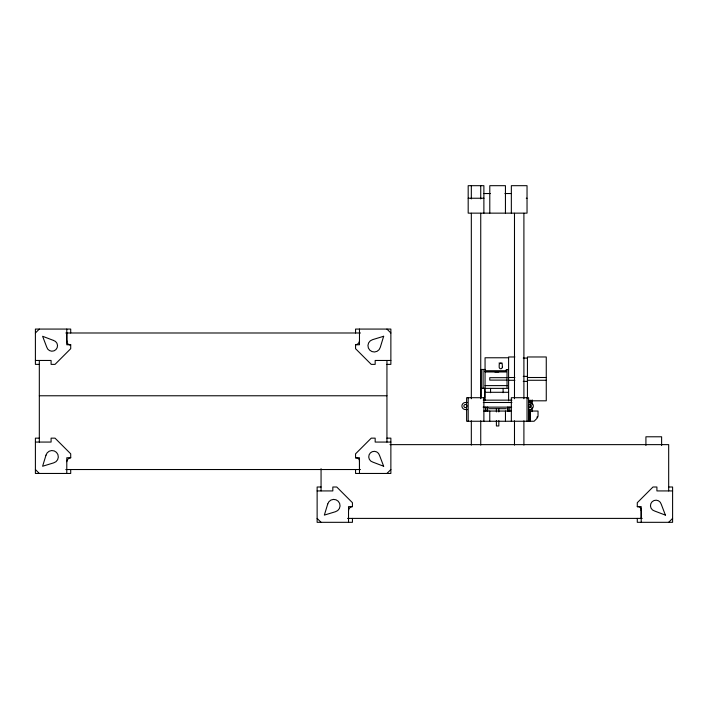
<?xml version="1.0" encoding="UTF-8"?>
<svg xmlns="http://www.w3.org/2000/svg" width="708" height="708" viewBox="0 0 708 708"><rect width="100%" height="100%" fill="white"/><g stroke="black" fill="none" stroke-linecap="round" stroke-linejoin="round"><path stroke-width="1.06" d="M66.791 340.84L66.791 344.761L70.712 344.761L70.712 348.69L55.02 364.381L51.091 364.381L51.091 360.461L35.4 360.461M359.478 461.687L359.478 457.757L355.558 457.757L355.558 453.837L371.249 438.146L375.169 438.146L375.169 442.066L390.869 442.066M641.209 510.548L641.209 506.627L637.288 506.627L637.288 502.698L652.98 487.007L656.909 487.007L656.909 490.927L672.6 490.927M35.4 332.99L39.321 329.07M386.94 473.457L390.869 469.528M668.679 522.318L672.6 518.398M483.883 193.532L490.299 193.532M504.928 193.532L511.344 193.532M468.183 198.24L483.98 198.24M526.292 198.24L527.026 198.24M65.809 332.99L360.461 332.99M69.791 344.761L70.712 344.761L69.641 344.752A3.469 3.469 0 0 1 66.8 341.911L66.791 332.99M390.869 360.461L375.169 360.461L375.169 364.381L371.249 364.381L355.558 348.69L355.558 344.761L359.478 344.761L359.478 329.07M514.875 356.974L508.601 356.974L508.601 400.808M508.601 357.77L485.06 357.77L485.06 400.144M523.247 358.08L527.433 358.08M498.972 363.08L502.176 363.08M39.321 364.381L35.4 364.381L35.4 329.07L70.712 329.07L70.712 332.99M386.94 364.381L390.869 364.381L390.869 329.07L355.558 329.07L355.558 332.99M485.245 369.461L481.13 369.461L481.13 397.71M508.601 369.541L506.247 369.541L506.247 371.895L485.06 371.895M485.06 370.718L506.247 370.718M485.06 371.55L506.247 371.55M494.865 371.895L498.724 371.895M523.247 376.391L527.433 376.391M508.601 377.506L514.875 377.506M527.433 377.506L546.266 377.506M507.025 377.674L489.768 377.674L489.768 380.108L507.025 380.108M508.601 380.276L514.875 380.276M527.433 380.276L546.266 380.276M523.247 381.391L527.433 381.391M485.06 385.612L507.53 385.612M481.13 388.294L484.661 388.294L484.661 397.71L466.616 397.71L466.616 421.251L534.097 421.251L536.452 418.897A6.009 6.009 0 0 0 538.027 416.145L538.027 411.047L528.611 411.047L528.611 407.127L530.177 407.127L530.177 400.064M485.06 388.373L508.601 388.373M485.06 392.294L508.601 392.294M39.321 395.772L386.94 395.772M483.29 400.144L511.937 400.144M528.478 400.808L546.266 400.808L546.266 356.974L527.433 356.974L527.433 398.622M530.177 401.631L532.142 401.631M467.209 402.498L465.439 402.498A3.531 3.531 0 0 0 461.908 406.029A3.531 3.531 0 0 0 465.439 409.56L467.209 409.56M483.29 402.498L511.937 402.498M483.095 407.127L511.645 407.127M488.98 408.693L506.247 408.693M483.883 411.047L511.344 411.047M39.321 438.146L35.4 438.146L35.4 473.457L70.712 473.457L70.712 469.528M386.94 438.146L390.869 438.146L390.869 473.457L355.558 473.457L355.558 469.528M35.4 442.066L51.091 442.066L51.091 438.146L55.02 438.146L70.712 453.837L70.712 457.757A4.283 4.283 0 0 0 66.791 461.687M389.958 444.633L668.679 444.633L668.679 490.927M70.712 457.757L66.791 457.757L66.791 473.457M356.469 457.757L355.558 457.757L356.62 457.775A3.469 3.469 0 0 1 359.469 460.616L359.478 469.528M65.809 469.528L360.461 469.528M321.06 487.007L317.131 487.007L317.131 522.318L352.442 522.318L352.442 518.398M668.679 487.007L672.6 487.007L672.6 522.318L637.288 522.318L637.288 518.398M317.131 490.927L332.831 490.927L332.831 487.007L336.751 487.007L352.442 502.698L352.442 506.627A4.283 4.283 0 0 0 348.522 510.548M352.442 506.627L348.522 506.627L348.522 522.318M638.209 506.627L637.288 506.627L638.359 506.636A3.469 3.469 0 0 1 641.2 509.477L641.209 518.398M347.539 518.398L642.191 518.398M386.94 329.07L390.869 332.99M317.131 518.398L321.06 522.318M35.4 469.528L39.321 473.457M528.549 409.144L528.611 409.87M661.617 445.456L661.617 436.783L645.917 436.783L645.917 445.456M641.209 509.627L641.209 522.318M532.142 399.852L532.142 404.772M532.142 407.339L532.142 411.622M530.115 411.047L530.115 421.251M530.035 411.047L530.035 421.251M529.779 411.047L529.779 421.251M529.531 411.047L529.531 421.251M529.301 411.047L529.301 421.251M529.159 400.321L529.159 402.286M529.097 411.047L529.097 421.251M528.929 411.047L528.929 421.251M528.788 411.047L528.788 421.251M528.681 421.251L528.611 397.71L511.344 397.71L511.344 421.251M527.035 397.71L527.035 421.251M523.902 213.276L523.902 398.737M523.902 420.809L523.902 445.102M514.486 213.276L514.486 398.737M514.486 420.809L514.486 445.102M511.344 213.143L511.344 185.682L527.035 185.682L527.035 213.143L468.183 213.143L468.183 185.682L483.883 185.682L483.883 213.143M509.742 407.127L509.742 411.206M508.229 407.127L508.229 411.206M507.512 407.127L507.512 411.206M507.025 370.257L507.025 387.524M505.441 213.143L505.441 185.682L489.786 185.682L489.786 213.143M505.459 411.047L505.459 421.251M503.105 388.373L503.105 392.701M498.83 408.693L498.83 411.932M498.83 420.561L498.83 425.959L496.397 425.959L496.397 420.561M496.397 408.693L496.397 411.932M490.547 388.373L490.547 392.701M489.768 411.047L489.768 421.251M487.715 407.127L487.715 411.206M486.998 407.127L486.998 411.206M485.476 407.127L485.476 411.206M483.883 397.71L483.883 421.251M483.095 369.461L483.095 388.294M480.741 185.682L480.741 198.93M480.741 213.276L480.741 398.737M480.741 420.809L480.741 445.102M471.324 185.682L471.324 198.93M471.324 213.276L471.324 398.737M471.324 420.809L471.324 445.102M468.183 397.71L468.183 421.251M386.94 360.461L386.94 442.066M359.478 460.766L359.478 473.457M321.06 468.687L321.06 490.927M66.791 329.07L66.791 341.76M39.321 360.461L39.321 442.066M359.478 340.84A4.283 4.283 0 0 1 355.558 344.761M537.16 416.755A2.354 2.354 0 0 1 536.921 417.322M529.788 402.498A3.531 3.531 0 0 1 533.319 406.029A3.531 3.531 0 0 1 529.788 409.56M528.425 405.241A1.566 1.566 0 0 1 530.796 404.826A1.566 1.566 0 0 1 530.796 407.224A1.566 1.566 0 0 1 528.425 406.808M466.953 406.427A1.566 1.566 0 0 1 464.536 407.312A1.566 1.566 0 0 1 464.536 404.737A1.566 1.566 0 0 1 466.953 405.622M45.985 455.182L42.613 466.245L53.666 462.873A6.275 6.275 0 0 0 56.481 452.368A6.275 6.275 0 0 0 45.985 455.182M327.716 504.043L324.344 515.105L335.406 511.734A6.275 6.275 0 0 0 338.22 501.229A6.275 6.275 0 0 0 327.716 504.043M383.656 336.282L380.284 347.345A6.275 6.275 0 0 1 369.78 350.159A6.275 6.275 0 0 1 372.594 339.654L383.656 336.282M665.387 515.105L654.528 510.981A5.496 5.496 0 0 1 652.068 501.786A5.496 5.496 0 0 1 661.263 504.246L665.387 515.105M53.472 340.415L42.613 336.282L46.737 347.141A5.496 5.496 0 0 0 55.932 349.602A5.496 5.496 0 0 0 53.472 340.415M383.656 466.245L372.797 462.112A5.496 5.496 0 0 1 370.337 452.925A5.496 5.496 0 0 1 379.523 455.386L383.656 466.245M502.317 367.186L502.317 364.832A1.566 1.566 0 0 0 500.751 363.257A1.566 1.566 0 0 0 499.184 364.832L499.184 367.186A1.566 1.566 0 0 0 500.751 368.753A1.566 1.566 0 0 0 502.317 367.186"/></g></svg>
